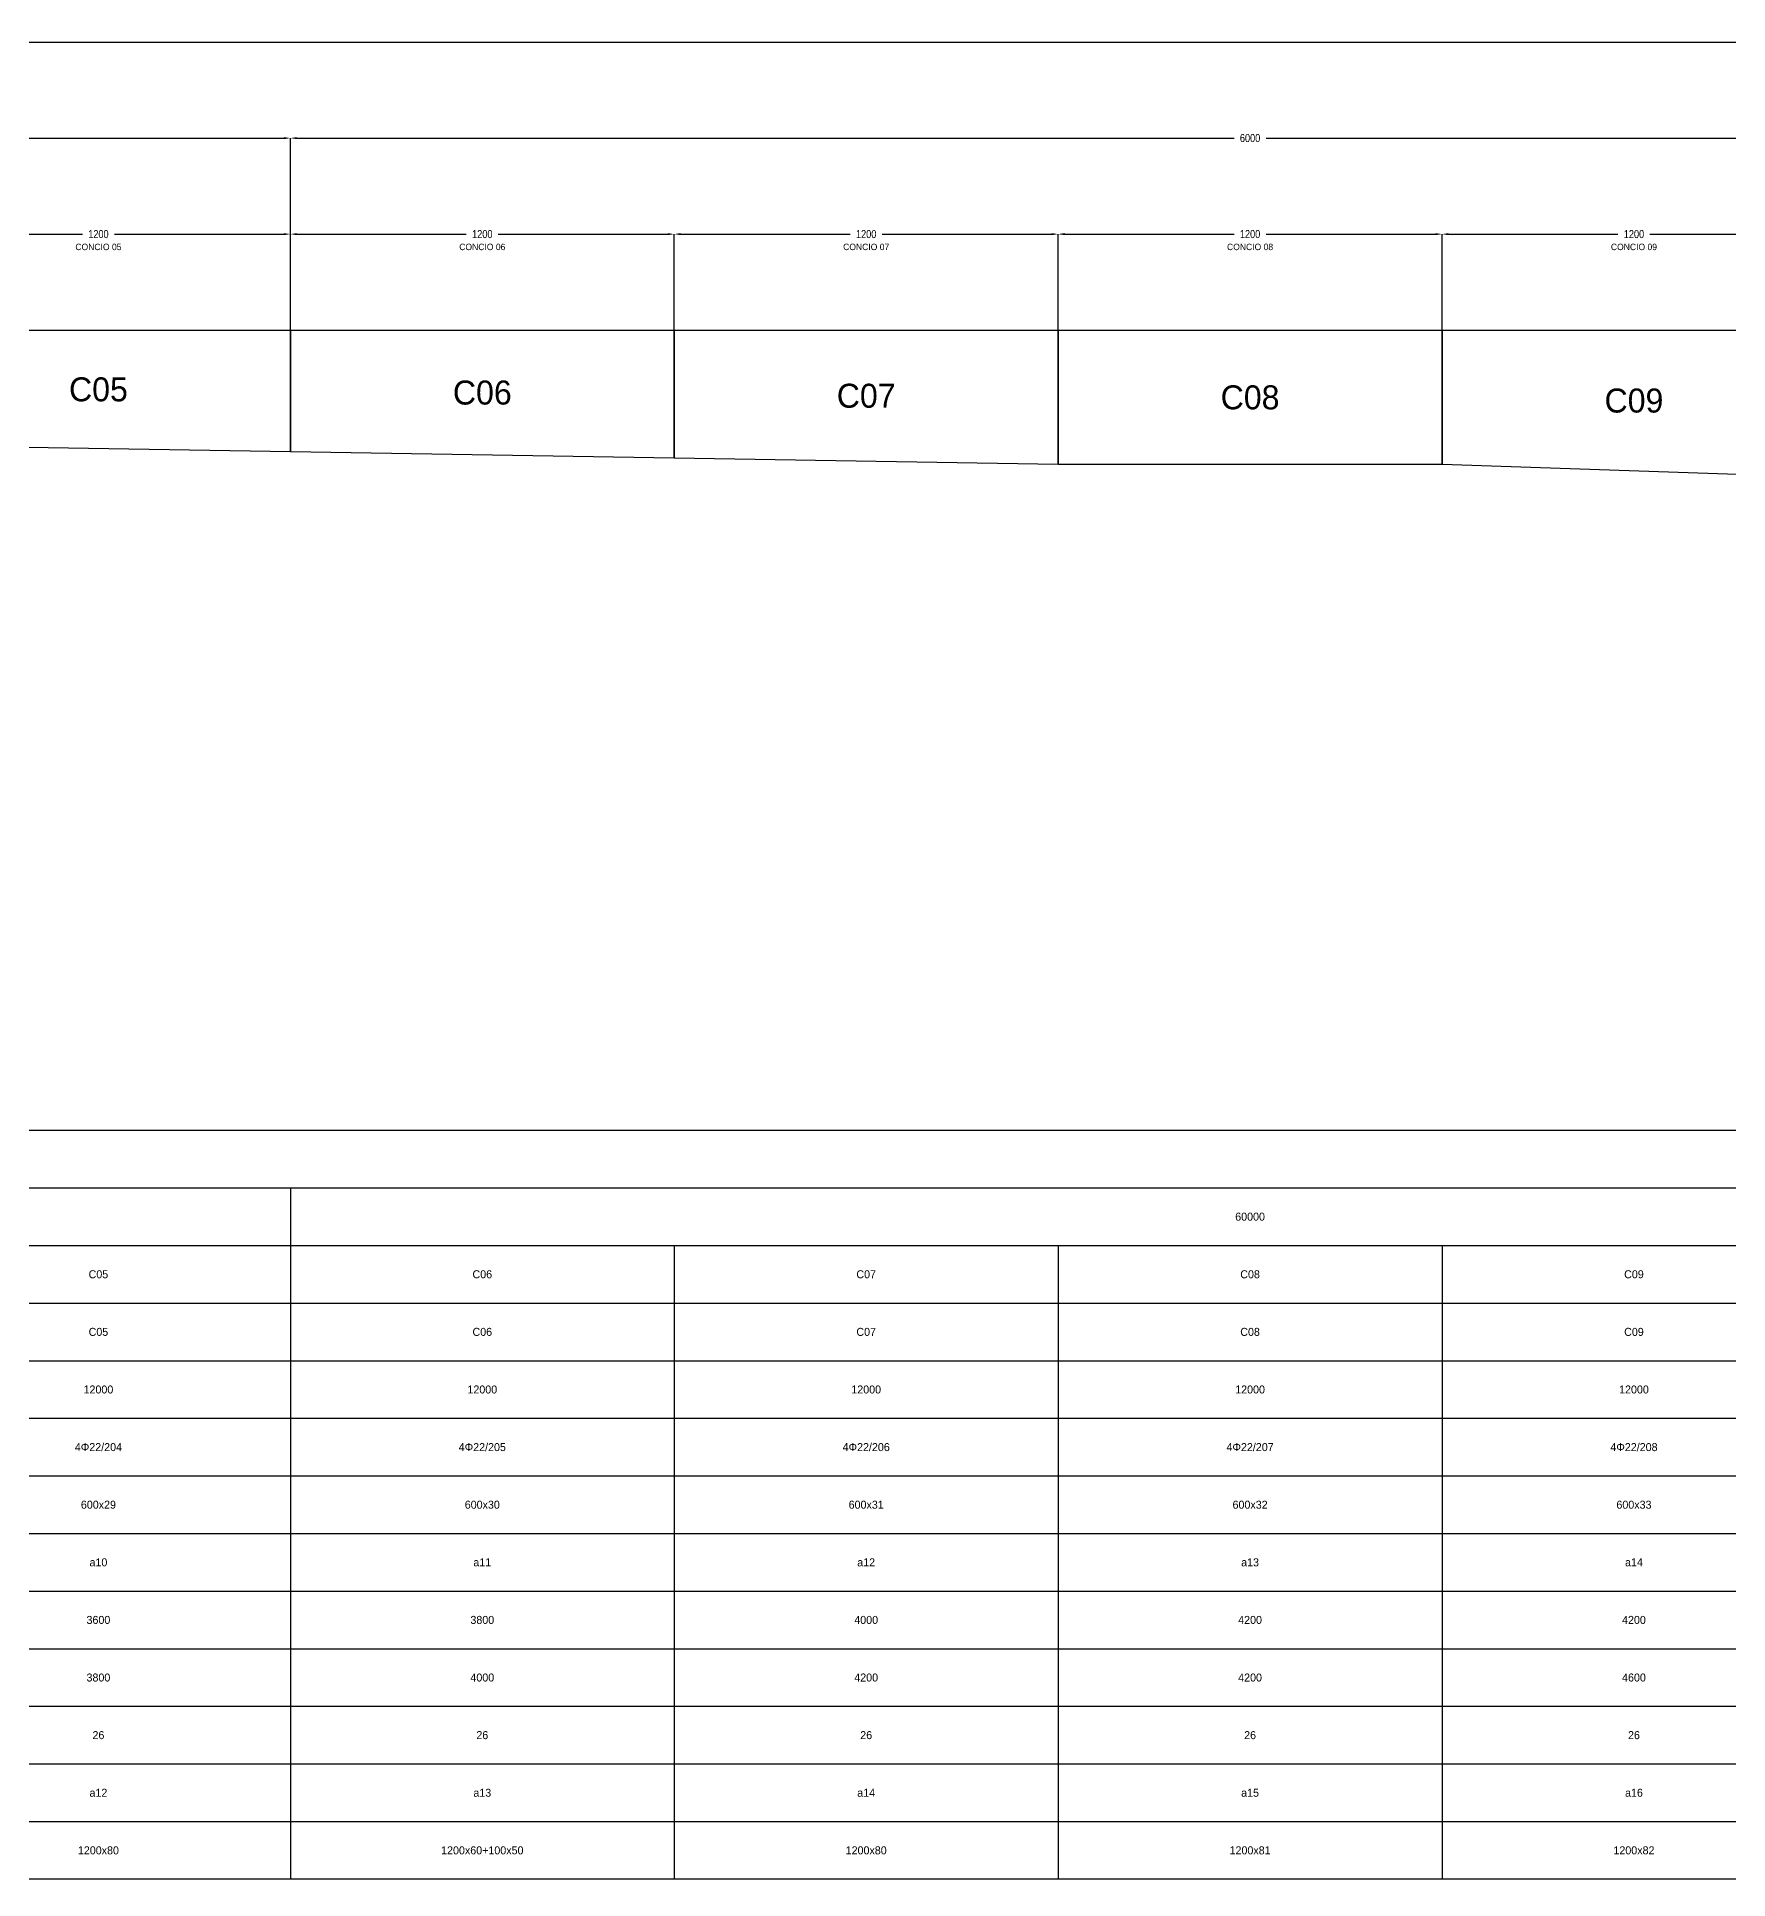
# Model space of a CAD drawing. Header units: metres. Extents: x -4682 to 408500, y -48400 to 9164.
# Drawn here: x 48075 to 100945, y -48400 to 9164 of the extents above; entities that cross this region are included whole.
import ezdxf
from ezdxf.enums import TextEntityAlignment as Align

# ---------------------------------------------------------------- set-up
doc = ezdxf.new("R2010")
doc.units = ezdxf.units.M
doc.linetypes.add('CENTER', pattern=[5.08, 3.175, -0.635, 0.635, -0.635])
for name, color, linetype in [('01_ASSI', 4, 'CENTER'), ('02_CONCI', 7, 'Continuous'), ('04_TESTI', 3, 'Continuous'), ('08_TAB_LINEE', 1, 'Continuous'), ('08_TAB_TESTI', 2, 'Continuous')]:
    doc.layers.add(name, color=color, linetype=linetype)
doc.styles.add('OpenSansCondensed-Light', font='OpenSansCondensed-Light.ttf')
doc.dimstyles.new('QUOTE_CM', dxfattribs={"dimtxt": 250, "dimasz": 200, "dimexe": 1.25, "dimexo": 0.625, "dimgap": 100, "dimtad": 1, "dimlfac": 0.1, "dimcen": 2.5, "dimazin": 3, "dimtfac": 1, "dimtmove": 0, "dimatfit": 3})

# ---------------------------------------------------------------- blocks, each defined once
blk = doc.blocks.new('_CLOSEDFILLED')
at = {"color": 0, "linetype": 'BYBLOCK'}
blk.add_solid([(-1, 0.16), (0, 0), (-1, -0.16)], dxfattribs=at)
blk = doc.blocks.new('*D5')
for p, q in [((44000, 0), (44000, 3000)), ((44200, 3000), (49500, 3000)), ((50500, 3000), (55800, 3000)), ((56000, 0), (56000, 3000))]:
    blk.add_line(p, q)
at = {"layer": 'Defpoints'}
for p in [(44000, 3000), (44000, 0), (56000, 0)]:
    blk.add_point(p, dxfattribs=at)
at = {"xscale": 200, "yscale": 200, "rotation": 180}
blk.add_blockref('_CLOSEDFILLED', (44000, 3000), dxfattribs=at)
at = {"xscale": 200, "yscale": 200}
blk.add_blockref('_CLOSEDFILLED', (56000, 3000), dxfattribs=at)
at = {"insert": (50000, 3000), "char_height": 250, "attachment_point": 5, "style": 'OpenSansCondensed-Light'}
blk.add_mtext('1200', dxfattribs=at)
blk = doc.blocks.new('*D6')
for p, q in [((56000, 0), (56000, 3000)), ((56200, 3000), (61500, 3000)), ((62500, 3000), (67800, 3000)), ((68000, 0), (68000, 3000))]:
    blk.add_line(p, q)
at = {"layer": 'Defpoints'}
for p in [(56000, 3000), (56000, 0), (68000, 0)]:
    blk.add_point(p, dxfattribs=at)
at = {"xscale": 200, "yscale": 200, "rotation": 180}
blk.add_blockref('_CLOSEDFILLED', (56000, 3000), dxfattribs=at)
at = {"xscale": 200, "yscale": 200}
blk.add_blockref('_CLOSEDFILLED', (68000, 3000), dxfattribs=at)
at = {"insert": (62000, 3000), "char_height": 250, "attachment_point": 5, "style": 'OpenSansCondensed-Light'}
blk.add_mtext('1200', dxfattribs=at)
blk = doc.blocks.new('*D7')
for p, q in [((68000, 0), (68000, 3000)), ((68200, 3000), (73500, 3000)), ((74500, 3000), (79800, 3000)), ((80000, 0), (80000, 3000))]:
    blk.add_line(p, q)
at = {"layer": 'Defpoints'}
for p in [(68000, 3000), (68000, 0), (80000, 0)]:
    blk.add_point(p, dxfattribs=at)
at = {"xscale": 200, "yscale": 200, "rotation": 180}
blk.add_blockref('_CLOSEDFILLED', (68000, 3000), dxfattribs=at)
at = {"xscale": 200, "yscale": 200}
blk.add_blockref('_CLOSEDFILLED', (80000, 3000), dxfattribs=at)
at = {"insert": (74000, 3000), "char_height": 250, "attachment_point": 5, "style": 'OpenSansCondensed-Light'}
blk.add_mtext('1200', dxfattribs=at)
blk = doc.blocks.new('*D8')
for p, q in [((80000, 0), (80000, 3000)), ((80200, 3000), (85500, 3000)), ((86500, 3000), (91800, 3000)), ((92000, 0), (92000, 3000))]:
    blk.add_line(p, q)
at = {"layer": 'Defpoints'}
for p in [(80000, 3000), (80000, 0), (92000, 0)]:
    blk.add_point(p, dxfattribs=at)
at = {"xscale": 200, "yscale": 200, "rotation": 180}
blk.add_blockref('_CLOSEDFILLED', (80000, 3000), dxfattribs=at)
at = {"xscale": 200, "yscale": 200}
blk.add_blockref('_CLOSEDFILLED', (92000, 3000), dxfattribs=at)
at = {"insert": (86000, 3000), "char_height": 250, "attachment_point": 5, "style": 'OpenSansCondensed-Light'}
blk.add_mtext('1200', dxfattribs=at)
blk = doc.blocks.new('*D9')
for p, q in [((92000, 0), (92000, 3000)), ((92200, 3000), (97500, 3000)), ((98500, 3000), (103800, 3000)), ((104000, 0), (104000, 3000))]:
    blk.add_line(p, q)
at = {"layer": 'Defpoints'}
for p in [(92000, 3000), (92000, 0), (104000, 0)]:
    blk.add_point(p, dxfattribs=at)
at = {"xscale": 200, "yscale": 200, "rotation": 180}
blk.add_blockref('_CLOSEDFILLED', (92000, 3000), dxfattribs=at)
at = {"xscale": 200, "yscale": 200}
blk.add_blockref('_CLOSEDFILLED', (104000, 3000), dxfattribs=at)
at = {"insert": (98000, 3000), "char_height": 250, "attachment_point": 5, "style": 'OpenSansCondensed-Light'}
blk.add_mtext('1200', dxfattribs=at)
blk = doc.blocks.new('*D35')
for p, q in [((0, 0), (0, 6000)), ((200, 6000), (27500, 6000)), ((28500, 6000), (55800, 6000)), ((56000, 0), (56000, 6000))]:
    blk.add_line(p, q)
at = {"layer": 'Defpoints'}
for p in [(0, 6000), (0, 0), (56000, 0)]:
    blk.add_point(p, dxfattribs=at)
at = {"xscale": 200, "yscale": 200, "rotation": 180}
blk.add_blockref('_CLOSEDFILLED', (0, 6000), dxfattribs=at)
at = {"xscale": 200, "yscale": 200}
blk.add_blockref('_CLOSEDFILLED', (56000, 6000), dxfattribs=at)
at = {"insert": (28000, 6000), "char_height": 250, "attachment_point": 5, "style": 'OpenSansCondensed-Light'}
blk.add_mtext('5600', dxfattribs=at)
blk = doc.blocks.new('*D36')
for p, q in [((56000, 0), (56000, 6000)), ((56200, 6000), (85500, 6000)), ((86500, 6000), (115800, 6000)), ((116000, 0), (116000, 6000))]:
    blk.add_line(p, q)
at = {"layer": 'Defpoints'}
for p in [(56000, 6000), (56000, 0), (116000, 0)]:
    blk.add_point(p, dxfattribs=at)
at = {"xscale": 200, "yscale": 200, "rotation": 180}
blk.add_blockref('_CLOSEDFILLED', (56000, 6000), dxfattribs=at)
at = {"xscale": 200, "yscale": 200}
blk.add_blockref('_CLOSEDFILLED', (116000, 6000), dxfattribs=at)
at = {"insert": (86000, 6000), "char_height": 250, "attachment_point": 5, "style": 'OpenSansCondensed-Light'}
blk.add_mtext('6000', dxfattribs=at)
blk = doc.blocks.new('*D41')
for p, q in [((0, 0), (0, 9000)), ((200, 9000), (175375, 9000)), ((176625, 9000), (351800, 9000)), ((352000, 0), (352000, 9000))]:
    blk.add_line(p, q)
at = {"layer": 'Defpoints'}
for p in [(0, 9000), (0, 0), (352000, 0)]:
    blk.add_point(p, dxfattribs=at)
at = {"xscale": 200, "yscale": 200, "rotation": 180}
blk.add_blockref('_CLOSEDFILLED', (0, 9000), dxfattribs=at)
at = {"xscale": 200, "yscale": 200}
blk.add_blockref('_CLOSEDFILLED', (352000, 9000), dxfattribs=at)
at = {"insert": (176000, 9000), "char_height": 250, "attachment_point": 5, "style": 'OpenSansCondensed-Light'}
blk.add_mtext('35200', dxfattribs=at)

msp = doc.modelspace()

# ---------------------------------------------------------------- linework, layer by layer
at = {"layer": '01_ASSI'}
msp.add_line((0, 0), (352000, 0), dxfattribs=at)
at = {"layer": '02_CONCI'}
for points in [[(44000, 0), (56000, 0), (56000, -3800), (44000, -3600), (44000, 0)], [(56000, 0), (68000, 0), (68000, -4000), (56000, -3800), (56000, 0)], [(68000, 0), (80000, 0), (80000, -4200), (68000, -4000), (68000, 0)], [(80000, 0), (92000, 0), (92000, -4200), (80000, -4200), (80000, 0)], [(92000, 0), (104000, 0), (104000, -4600), (92000, -4200), (92000, 0)]]:
    msp.add_lwpolyline(points, dxfattribs=at)
at = {"layer": '08_TAB_LINEE'}
for p, q in [((0, -26800), (352000, -26800)), ((56000, -26800), (56000, -28600)), ((0, -28600), (352000, -28600)), ((56000, -28600), (56000, -48400)), ((68000, -28600), (68000, -48400)), ((80000, -28600), (80000, -48400)), ((92000, -28600), (92000, -48400)), ((0, -30400), (352000, -30400)), ((0, -32200), (352000, -32200)), ((0, -34000), (352000, -34000)), ((0, -35800), (352000, -35800)), ((0, -37600), (352000, -37600)), ((0, -39400), (352000, -39400)), ((0, -41200), (352000, -41200)), ((0, -43000), (352000, -43000)), ((0, -44800), (352000, -44800)), ((0, -46600), (352000, -46600))]:
    msp.add_line(p, q, dxfattribs=at)
msp.add_lwpolyline([(0, -25000), (352000, -25000), (352000, -48400), (0, -48400), (0, -25000)], dxfattribs=at)

# ---------------------------------------------------------------- texts
at = {"layer": '04_TESTI', "color": 2}
for s, p in [('CONCIO 05', (50000, 2600)), ('CONCIO 06', (62000, 2600)), ('CONCIO 07', (74000, 2600)), ('CONCIO 08', (86000, 2600)), ('CONCIO 09', (98000, 2600))]:
    msp.add_text(s, height=200, dxfattribs=at).set_placement(p, align=Align.MIDDLE_CENTER)
at = {"layer": '04_TESTI', "color": 8}
for s, p in [('C05', (50000, -1850)), ('C06', (62000, -1950)), ('C07', (74000, -2050)), ('C08', (86000, -2100)), ('C09', (98000, -2200))]:
    msp.add_text(s, height=750, dxfattribs=at).set_placement(p, align=Align.MIDDLE_CENTER)
at = {"layer": '08_TAB_TESTI'}
for s, p in [('60000', (86000, -27700)), ('C05', (50000, -29500)), ('C06', (62000, -29500)), ('C07', (74000, -29500)), ('C08', (86000, -29500)), ('C09', (98000, -29500)), ('C05', (50000, -31300)), ('C06', (62000, -31300)), ('C07', (74000, -31300)), ('C08', (86000, -31300)), ('C09', (98000, -31300)), ('12000', (50000, -33100)), ('12000', (62000, -33100)), ('12000', (74000, -33100)), ('12000', (86000, -33100)), ('12000', (98000, -33100)), ('4Φ22/204', (50000, -34900)), ('4Φ22/205', (62000, -34900)), ('4Φ22/206', (74000, -34900)), ('4Φ22/207', (86000, -34900)), ('4Φ22/208', (98000, -34900)), ('600x29', (50000, -36700)), ('600x30', (62000, -36700)), ('600x31', (74000, -36700)), ('600x32', (86000, -36700)), ('600x33', (98000, -36700)), ('a10', (50000, -38500)), ('a11', (62000, -38500)), ('a12', (74000, -38500)), ('a13', (86000, -38500)), ('a14', (98000, -38500)), ('3600', (50000, -40300)), ('3800', (62000, -40300)), ('4000', (74000, -40300)), ('4200', (86000, -40300)), ('4200', (98000, -40300)), ('3800', (50000, -42100)), ('4000', (62000, -42100)), ('4200', (74000, -42100)), ('4200', (86000, -42100)), ('4600', (98000, -42100)), ('26', (50000, -43900)), ('26', (62000, -43900)), ('26', (74000, -43900)), ('26', (86000, -43900)), ('26', (98000, -43900)), ('a12', (50000, -45700)), ('a13', (62000, -45700)), ('a14', (74000, -45700)), ('a15', (86000, -45700)), ('a16', (98000, -45700)), ('1200x80', (50000, -47500)), ('1200x60+100x50', (62000, -47500)), ('1200x80', (74000, -47500)), ('1200x81', (86000, -47500)), ('1200x82', (98000, -47500))]:
    msp.add_text(s, height=250, dxfattribs=at).set_placement(p, align=Align.MIDDLE_CENTER)

# ---------------------------------------------------------------- dimensions: what is measured, and where the dimension line sits
for base, p1, p2, picture, middle in [((0, 9000), (0, 0), (352000, 0), '*D41', (176000, 9000)), ((0, 6000), (0, 0), (56000, 0), '*D35', (28000, 6000)), ((56000, 6000), (56000, 0), (116000, 0), '*D36', (86000, 6000)), ((44000, 3000), (44000, 0), (56000, 0), '*D5', (50000, 3000)), ((56000, 3000), (56000, 0), (68000, 0), '*D6', (62000, 3000)), ((68000, 3000), (68000, 0), (80000, 0), '*D7', (74000, 3000)), ((80000, 3000), (80000, 0), (92000, 0), '*D8', (86000, 3000)), ((92000, 3000), (92000, 0), (104000, 0), '*D9', (98000, 3000))]:
    dim = msp.add_linear_dim(base=base, p1=p1, p2=p2, dimstyle='QUOTE_CM')
    dim.commit()
    dim.dimension.update_dxf_attribs({"geometry": picture, "text_midpoint": middle})

doc.saveas('drawing.dxf')
